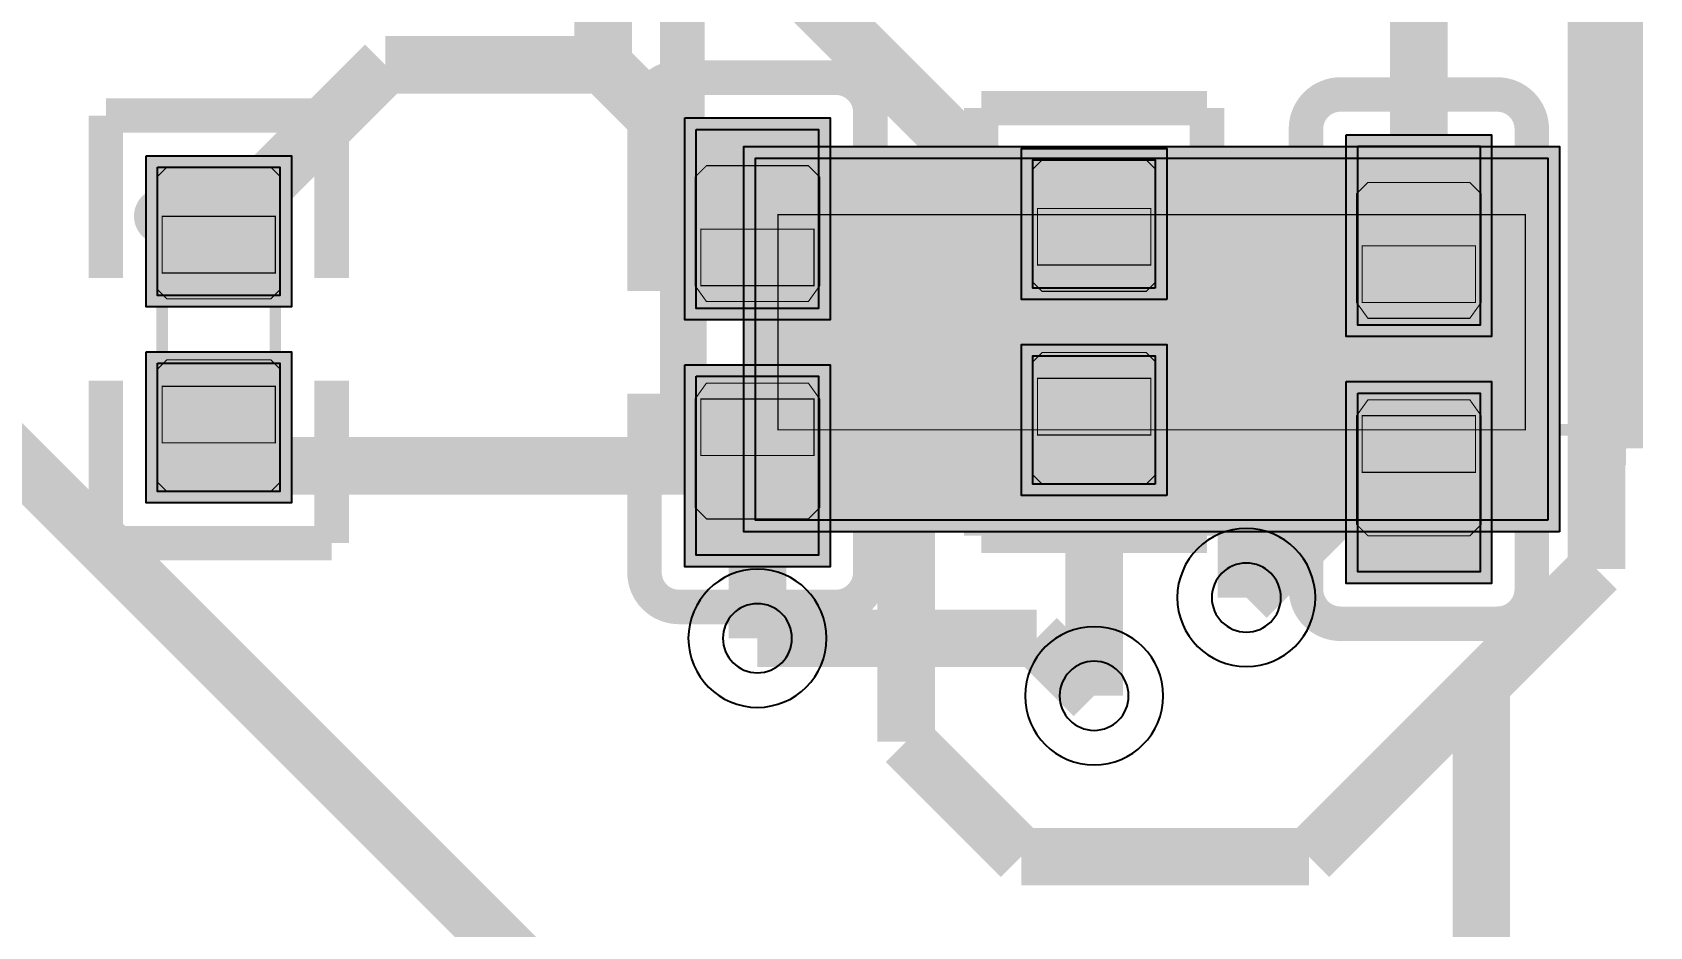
# Model space of a CAD drawing. Header units: millimetres. Extents: x -0.1 to 51.1, y -7.6 to 37.6.
# Drawn here: x 13.02 to 20.16, y 9.43 to 13.38 of the extents above; entities that cross this region are included whole.
import ezdxf

# ---------------------------------------------------------------- set-up
doc = ezdxf.new("R2010")
doc.units = ezdxf.units.MM
doc.header["$MEASUREMENT"] = 0
for name, color, linetype, true_color in [('Bottom-Layer', 7, 'Continuous', 0x0000ff), ('Bottom-Paste-Mask-Layer', 7, 'Continuous', 0x800000), ('Bottom-Silkscreen-Layer', 7, 'Continuous', 0x66cc33), ('Bottom-Solder-Mask-Layer', 7, 'Continuous', 0xaa00ff), ('Component-Marking-Layer', 7, 'Continuous', 0x66ffcc), ('Component-Shape-Layer', 7, 'Continuous', 0x00cccc), ('Hole-Layer', 7, 'Continuous', 0x222222), ('Multi-Layer', 7, 'Continuous', 0xc0c0c0), ('Pin-Soldering-Layer', 7, 'Continuous', 0xcc9999), ('Top-Layer', 7, 'Continuous', 0xff0000), ('Top-Paste-Mask-Layer', 7, 'Continuous', 0x808080), ('Top-Silkscreen-Layer', 7, 'Continuous', 0xffcc00), ('Top-Solder-Mask-Layer', 7, 'Continuous', 0x800080)]:
    doc.layers.add(name, color=color, linetype=linetype, true_color=true_color)

msp = doc.modelspace()

# ---------------------------------------------------------------- hatches: boundary and pattern name
at = {"layer": 'Bottom-Layer'}
msp.add_hatch(color=256, dxfattribs=at).paths.add_polyline_path([(19.7126, 11.2217), (16.2126, 11.2217), (16.2126, 12.8217), (19.7126, 12.8217)])
at = {"layer": 'Bottom-Paste-Mask-Layer'}
msp.add_hatch(color=256, dxfattribs=at).paths.add_polyline_path([(19.7126, 11.2217), (16.2126, 11.2217), (16.2126, 12.8217), (19.7126, 12.8217)])
at = {"layer": 'Bottom-Solder-Mask-Layer'}
msp.add_hatch(color=256, dxfattribs=at).paths.add_polyline_path([(19.7636, 11.1707), (16.1616, 11.1707), (16.1616, 12.8727), (19.7636, 12.8727)])
at = {"layer": 'Component-Marking-Layer'}
for points in [[(13.5331, 12.5649, 1), (13.6531, 12.5649, 1)], [(13.5331, 12.5649, 1), (13.6531, 12.5649, 1)], [(15.9116, 12.5077, 1), (16.0316, 12.5077, 1)], [(15.9116, 12.5077, 1), (16.0316, 12.5077, 1)], [(18.8326, 12.4335, 1), (18.9526, 12.4335, 1)], [(18.8326, 12.4335, 1), (18.9526, 12.4335, 1)], [(15.9026, 11.6216, 1), (16.0225, 11.6216, 1)], [(15.9026, 11.6216, 1), (16.0225, 11.6216, 1)], [(17.8985, 11.5977, 1), (18.0185, 11.5977, 1)], [(17.8985, 11.5977, 1), (18.0185, 11.5977, 1)]]:
    msp.add_hatch(color=256, dxfattribs=at).paths.add_polyline_path(points)
at = {"layer": 'Pin-Soldering-Layer'}
for points in [[(19.6126, 11.6216), (19.6126, 12.5716), (16.3126, 12.5716), (16.3126, 11.6216)], [(19.6126, 11.6216), (19.6126, 12.5716), (16.3126, 12.5716), (16.3126, 11.6216)], [(17.9586, 12.3491), (17.4585, 12.3491), (17.4585, 12.5991), (17.9586, 12.5991)], [(17.9586, 12.3491), (17.4585, 12.3491), (17.4585, 12.5991), (17.9586, 12.5991)], [(14.0931, 12.3139), (13.593, 12.3139), (13.593, 12.5639), (14.0931, 12.5639)], [(14.0931, 12.3139), (13.593, 12.3139), (13.593, 12.5639), (14.0931, 12.5639)], [(15.9716, 12.5077), (16.4717, 12.5077), (16.4717, 12.2577), (15.9716, 12.2577)], [(15.9716, 12.5077), (16.4717, 12.5077), (16.4717, 12.2577), (15.9716, 12.2577)], [(18.8926, 12.4335), (19.3927, 12.4335), (19.3927, 12.1835), (18.8926, 12.1835)], [(18.8926, 12.4335), (19.3927, 12.4335), (19.3927, 12.1835), (18.8926, 12.1835)], [(13.593, 11.8136), (14.0931, 11.8136), (14.0931, 11.5636), (13.593, 11.5636)], [(13.593, 11.8136), (14.0931, 11.8136), (14.0931, 11.5636), (13.593, 11.5636)], [(17.4585, 11.8487), (17.9586, 11.8487), (17.9586, 11.5987), (17.4585, 11.5987)], [(17.4585, 11.8487), (17.9586, 11.8487), (17.9586, 11.5987), (17.4585, 11.5987)], [(15.9716, 11.5077), (16.4717, 11.5077), (16.4717, 11.7577), (15.9716, 11.7577)], [(15.9716, 11.5077), (16.4717, 11.5077), (16.4717, 11.7577), (15.9716, 11.7577)], [(18.8926, 11.4335), (19.3927, 11.4335), (19.3927, 11.6835), (18.8926, 11.6835)], [(18.8926, 11.4335), (19.3927, 11.4335), (19.3927, 11.6835), (18.8926, 11.6835)]]:
    msp.add_hatch(color=256, dxfattribs=at).paths.add_polyline_path(points)
at = {"layer": 'Top-Layer'}
for points in [[(15.9516, 12.9478), (16.4917, 12.9478), (16.4917, 12.1577), (15.9516, 12.1577)], [(18.8727, 12.8736), (19.4127, 12.8736), (19.4127, 12.0836), (18.8727, 12.0836)], [(17.9786, 12.2476), (17.4386, 12.2476), (17.4386, 12.8132), (17.9786, 12.8132)], [(13.573, 12.7807), (14.113, 12.7807), (14.113, 12.215), (13.573, 12.215)], [(17.9786, 11.382), (17.4386, 11.382), (17.4386, 11.9476), (17.9786, 11.9476)], [(13.573, 11.915), (14.113, 11.915), (14.113, 11.3494), (13.573, 11.3494)], [(15.9516, 11.8576), (16.4917, 11.8576), (16.4917, 11.0676), (15.9516, 11.0676)], [(18.8727, 11.7835), (19.4127, 11.7835), (19.4127, 10.9934), (18.8727, 10.9934)]]:
    msp.add_hatch(color=256, dxfattribs=at).paths.add_polyline_path(points)
at = {"layer": 'Top-Paste-Mask-Layer'}
for points in [[(16.4467, 12.1877), (15.9967, 12.1877), (15.9467, 12.2577), (15.9467, 12.7377), (15.9967, 12.7877), (16.4467, 12.7877), (16.4967, 12.7377), (16.4967, 12.2577)], [(16.4467, 12.1877), (15.9967, 12.1877), (15.9467, 12.2577), (15.9467, 12.7377), (15.9967, 12.7877), (16.4467, 12.7877), (16.4967, 12.7377), (16.4967, 12.2577)], [(17.9386, 12.2326), (17.4786, 12.2326), (17.4386, 12.2726), (17.4386, 12.7732), (17.4786, 12.8132), (17.9386, 12.8132), (17.9786, 12.7732), (17.9786, 12.2726)], [(17.9386, 12.2326), (17.4786, 12.2326), (17.4386, 12.2726), (17.4386, 12.7732), (17.4786, 12.8132), (17.9386, 12.8132), (17.9786, 12.7732), (17.9786, 12.2726)], [(13.613, 12.2), (14.073, 12.2), (14.113, 12.24), (14.113, 12.7407), (14.073, 12.7807), (13.613, 12.7807), (13.573, 12.7407), (13.573, 12.24)], [(13.613, 12.2), (14.073, 12.2), (14.113, 12.24), (14.113, 12.7407), (14.073, 12.7807), (13.613, 12.7807), (13.573, 12.7407), (13.573, 12.24)], [(19.3677, 12.1136), (18.9177, 12.1136), (18.8677, 12.1835), (18.8677, 12.6635), (18.9177, 12.7136), (19.3677, 12.7136), (19.4177, 12.6635), (19.4177, 12.1835)], [(19.3677, 12.1136), (18.9177, 12.1136), (18.8677, 12.1835), (18.8677, 12.6635), (18.9177, 12.7136), (19.3677, 12.7136), (19.4177, 12.6635), (19.4177, 12.1835)], [(13.613, 11.93), (14.073, 11.93), (14.113, 11.89), (14.113, 11.3894), (14.073, 11.3494), (13.613, 11.3494), (13.573, 11.3894), (13.573, 11.89)], [(13.613, 11.93), (14.073, 11.93), (14.113, 11.89), (14.113, 11.3894), (14.073, 11.3494), (13.613, 11.3494), (13.573, 11.3894), (13.573, 11.89)], [(17.9386, 11.9626), (17.4786, 11.9626), (17.4386, 11.9226), (17.4386, 11.422), (17.4786, 11.382), (17.9386, 11.382), (17.9786, 11.422), (17.9786, 11.9226)], [(17.9386, 11.9626), (17.4786, 11.9626), (17.4386, 11.9226), (17.4386, 11.422), (17.4786, 11.382), (17.9386, 11.382), (17.9786, 11.422), (17.9786, 11.9226)], [(16.4467, 11.2277), (15.9967, 11.2277), (15.9467, 11.2777), (15.9467, 11.7577), (15.9967, 11.8277), (16.4467, 11.8277), (16.4967, 11.7577), (16.4967, 11.2777)], [(16.4467, 11.2277), (15.9967, 11.2277), (15.9467, 11.2777), (15.9467, 11.7577), (15.9967, 11.8277), (16.4467, 11.8277), (16.4967, 11.7577), (16.4967, 11.2777)], [(19.3677, 11.1535), (18.9177, 11.1535), (18.8677, 11.2035), (18.8677, 11.6835), (18.9177, 11.7535), (19.3677, 11.7535), (19.4177, 11.6835), (19.4177, 11.2035)], [(19.3677, 11.1535), (18.9177, 11.1535), (18.8677, 11.2035), (18.8677, 11.6835), (18.9177, 11.7535), (19.3677, 11.7535), (19.4177, 11.6835), (19.4177, 11.2035)]]:
    msp.add_hatch(color=256, dxfattribs=at).paths.add_polyline_path(points)
at = {"layer": 'Top-Solder-Mask-Layer'}
for points in [[(15.9008, 12.9986), (16.5425, 12.9986), (16.5425, 12.1069), (15.9008, 12.1069)], [(18.0294, 12.1968), (17.3878, 12.1968), (17.3878, 12.864), (18.0294, 12.864)], [(18.8219, 12.9245), (19.4635, 12.9245), (19.4635, 12.0328), (18.8219, 12.0328)], [(13.5222, 12.8315), (14.1638, 12.8315), (14.1638, 12.1642), (13.5222, 12.1642)], [(13.5222, 11.9658), (14.1638, 11.9658), (14.1638, 11.2986), (13.5222, 11.2986)], [(18.0294, 11.3312), (17.3878, 11.3312), (17.3878, 11.9984), (18.0294, 11.9984)], [(15.9008, 11.9084), (16.5425, 11.9084), (16.5425, 11.0168), (15.9008, 11.0168)], [(18.8219, 11.8343), (19.4635, 11.8343), (19.4635, 10.9426), (18.8219, 10.9426)]]:
    msp.add_hatch(color=256, dxfattribs=at).paths.add_polyline_path(points)

# ---------------------------------------------------------------- linework, layer by layer
at = {"layer": 'Bottom-Layer', "const_width": 0.254}
for points in [[(17.9626, 12.0217), (15.6766, 14.3077)], [(18.3807, 11.6036), (17.9626, 12.0217)], [(18.3807, 10.8804), (18.3807, 11.6036)], [(16.2217, 10.7006), (17.4546, 10.7006)], [(17.4546, 10.7006), (17.7086, 10.4466)]]:
    msp.add_lwpolyline(points, dxfattribs=at)
at = {"layer": 'Bottom-Layer'}
msp.add_lwpolyline([(19.7126, 11.2217), (16.2126, 11.2217), (16.2126, 12.8217), (19.7126, 12.8217)], close=True, dxfattribs=at)
at = {"layer": 'Bottom-Paste-Mask-Layer'}
msp.add_lwpolyline([(19.7126, 11.2217), (16.2126, 11.2217), (16.2126, 12.8217), (19.7126, 12.8217)], close=True, dxfattribs=at)
at = {"layer": 'Bottom-Silkscreen-Layer', "const_width": 0.15}
for points in [[(15.8664, 11.5516), (15.8664, 15.7041)], [(15.8664, 11.5516), (15.8664, 15.7041)], [(20.0581, 15.6917), (20.0581, 11.5388)], [(20.0581, 15.6917), (20.0581, 11.5388)], [(16.0726, 11.5516), (15.8664, 11.5516)], [(16.0726, 11.5516), (15.8664, 11.5516)], [(20.0581, 11.5388), (19.8426, 11.5416)], [(20.0581, 11.5388), (19.8426, 11.5416)]]:
    msp.add_lwpolyline(points, dxfattribs=at)
at = {"layer": 'Bottom-Solder-Mask-Layer'}
msp.add_lwpolyline([(19.7636, 11.1707), (16.1616, 11.1707), (16.1616, 12.8727), (19.7636, 12.8727)], close=True, dxfattribs=at)
at = {"layer": 'Component-Marking-Layer', "const_width": 0.129}
for points in [[(13.5331, 12.5649, 1), (13.6531, 12.5649, 1)], [(13.5331, 12.5649, 1), (13.6531, 12.5649, 1)], [(15.9026, 11.6216, 1), (16.0225, 11.6216, 1)], [(15.9026, 11.6216, 1), (16.0225, 11.6216, 1)]]:
    msp.add_lwpolyline(points, format="xyb", close=True, dxfattribs=at)
for points in [[(15.9116, 12.5077, 1), (16.0316, 12.5077), (16.0316, 12.5077, 1), (15.9116, 12.5077)], [(15.9116, 12.5077, 1), (16.0316, 12.5077), (16.0316, 12.5077, 1), (15.9116, 12.5077)], [(18.8326, 12.4335, 1), (18.9526, 12.4335), (18.9526, 12.4335, 1), (18.8326, 12.4335)], [(18.8326, 12.4335, 1), (18.9526, 12.4335), (18.9526, 12.4335, 1), (18.8326, 12.4335)], [(17.8985, 11.5977, 1), (18.0185, 11.5977), (18.0185, 11.5977, 1), (17.8985, 11.5977)], [(17.8985, 11.5977, 1), (18.0185, 11.5977), (18.0185, 11.5977, 1), (17.8985, 11.5977)]]:
    msp.add_lwpolyline(points, format="xyb", dxfattribs=at)
at = {"layer": 'Component-Shape-Layer', "const_width": 0.0508}
for points in [[(15.9626, 11.6216), (19.9626, 11.6216), (19.9626, 15.6216), (15.9626, 15.6216)], [(15.9626, 11.6216), (19.9626, 11.6216), (19.9626, 15.6216), (15.9626, 15.6216)], [(13.593, 12.565), (14.093, 12.565), (14.093, 11.565), (13.593, 11.565)], [(13.593, 12.565), (14.093, 12.565), (14.093, 11.565), (13.593, 11.565)], [(17.9586, 11.5976), (17.4586, 11.5976), (17.4586, 12.5976), (17.9586, 12.5976)], [(17.9586, 11.5976), (17.4586, 11.5976), (17.4586, 12.5976), (17.9586, 12.5976)], [(15.9716, 12.5077), (16.4717, 12.5077), (16.4717, 11.5077), (15.9716, 11.5077)], [(15.9716, 12.5077), (16.4717, 12.5077), (16.4717, 11.5077), (15.9716, 11.5077)], [(18.8926, 12.4335), (19.3927, 12.4335), (19.3927, 11.4335), (18.8926, 11.4335)], [(18.8926, 12.4335), (19.3927, 12.4335), (19.3927, 11.4335), (18.8926, 11.4335)]]:
    msp.add_lwpolyline(points, close=True, dxfattribs=at)
at = {"layer": 'Hole-Layer'}
for points in [[(18.2282, 10.8804, 1), (18.5332, 10.8804, 1)], [(16.0692, 10.7006, 1), (16.3742, 10.7006, 1)], [(17.5561, 10.4466, 1), (17.8611, 10.4466, 1)]]:
    msp.add_lwpolyline(points, format="xyb", close=True, dxfattribs=at)
at = {"layer": 'Multi-Layer'}
for points in [[(18.0757, 10.8804, 1), (18.6857, 10.8804), (18.6857, 10.8804, 1), (18.0757, 10.8804)], [(15.9166, 10.7006, 1), (16.5267, 10.7006), (16.5267, 10.7006, 1), (15.9166, 10.7006)], [(17.4036, 10.4466, 1), (18.0136, 10.4466), (18.0136, 10.4466, 1), (17.4036, 10.4466)]]:
    msp.add_lwpolyline(points, format="xyb", dxfattribs=at)
at = {"layer": 'Pin-Soldering-Layer', "const_width": 0.00508}
for points in [[(19.6126, 11.6216), (19.6126, 12.5716), (16.3126, 12.5716), (16.3126, 11.6216)], [(19.6126, 11.6216), (19.6126, 12.5716), (16.3126, 12.5716), (16.3126, 11.6216)], [(17.9586, 12.3491), (17.4585, 12.3491), (17.4585, 12.5991), (17.9586, 12.5991)], [(17.9586, 12.3491), (17.4585, 12.3491), (17.4585, 12.5991), (17.9586, 12.5991)], [(14.0931, 12.3139), (13.593, 12.3139), (13.593, 12.5639), (14.0931, 12.5639)], [(14.0931, 12.3139), (13.593, 12.3139), (13.593, 12.5639), (14.0931, 12.5639)], [(15.9716, 12.5077), (16.4717, 12.5077), (16.4717, 12.2577), (15.9716, 12.2577)], [(15.9716, 12.5077), (16.4717, 12.5077), (16.4717, 12.2577), (15.9716, 12.2577)], [(18.8926, 12.4335), (19.3927, 12.4335), (19.3927, 12.1835), (18.8926, 12.1835)], [(18.8926, 12.4335), (19.3927, 12.4335), (19.3927, 12.1835), (18.8926, 12.1835)], [(13.593, 11.8136), (14.0931, 11.8136), (14.0931, 11.5636), (13.593, 11.5636)], [(13.593, 11.8136), (14.0931, 11.8136), (14.0931, 11.5636), (13.593, 11.5636)], [(17.4585, 11.8487), (17.9586, 11.8487), (17.9586, 11.5987), (17.4585, 11.5987)], [(17.4585, 11.8487), (17.9586, 11.8487), (17.9586, 11.5987), (17.4585, 11.5987)], [(15.9716, 11.5077), (16.4717, 11.5077), (16.4717, 11.7577), (15.9716, 11.7577)], [(15.9716, 11.5077), (16.4717, 11.5077), (16.4717, 11.7577), (15.9716, 11.7577)], [(18.8926, 11.4335), (19.3927, 11.4335), (19.3927, 11.6835), (18.8926, 11.6835)], [(18.8926, 11.4335), (19.3927, 11.4335), (19.3927, 11.6835), (18.8926, 11.6835)]]:
    msp.add_lwpolyline(points, close=True, dxfattribs=at)
at = {"layer": 'Top-Layer', "const_width": 0.254}
for points in [[(19.9268, 18.6264), (19.9268, 11.0064)], [(15.5409, 13.2335), (15.5409, 14.1296)], [(19.1427, 12.4786), (19.1427, 13.8934)], [(11.0141, 13.4327), (21.6529, 2.794)], [(14.5787, 13.2335), (13.843, 12.4978)], [(15.5409, 13.2335), (14.5787, 13.2335)], [(16.2217, 12.5528), (15.5409, 13.2335)], [(16.8788, 12.0224), (17.3868, 12.5304)], [(17.3868, 12.5304), (17.7086, 12.5304)], [(16.8788, 10.2444), (16.8788, 12.0224)], [(17.7086, 10.4466), (17.7086, 11.6648)], [(14.0126, 11.4626), (13.843, 11.6322)], [(16.2217, 11.4626), (14.0126, 11.4626)], [(16.2217, 11.4626), (16.2217, 10.7006)], [(18.8887, 11.3884), (18.3807, 10.8804)], [(19.1427, 11.3884), (18.8887, 11.3884)], [(19.9268, 11.0064), (19.4188, 10.4984)], [(19.4188, 10.4984), (18.6568, 9.7364)], [(19.4188, 10.4984), (19.4188, 9.2284)], [(17.3868, 9.7364), (16.8788, 10.2444)], [(18.6568, 9.7364), (17.3868, 9.7364)]]:
    msp.add_lwpolyline(points, dxfattribs=at)
at = {"layer": 'Top-Layer'}
for points in [[(15.9516, 12.9478), (16.4917, 12.9478), (16.4917, 12.1577), (15.9516, 12.1577)], [(18.8727, 12.8736), (19.4127, 12.8736), (19.4127, 12.0836), (18.8727, 12.0836)], [(17.9786, 12.2476), (17.4386, 12.2476), (17.4386, 12.8132), (17.9786, 12.8132)], [(13.573, 12.7807), (14.113, 12.7807), (14.113, 12.215), (13.573, 12.215)], [(17.9786, 11.382), (17.4386, 11.382), (17.4386, 11.9476), (17.9786, 11.9476)], [(13.573, 11.915), (14.113, 11.915), (14.113, 11.3494), (13.573, 11.3494)], [(15.9516, 11.8576), (16.4917, 11.8576), (16.4917, 11.0676), (15.9516, 11.0676)], [(18.8727, 11.7835), (19.4127, 11.7835), (19.4127, 10.9934), (18.8727, 10.9934)]]:
    msp.add_lwpolyline(points, close=True, dxfattribs=at)
at = {"layer": 'Top-Paste-Mask-Layer', "const_width": 0.00508}
for points in [[(16.4467, 12.1877), (15.9967, 12.1877), (15.9467, 12.2577), (15.9467, 12.7377), (15.9967, 12.7877), (16.4467, 12.7877), (16.4967, 12.7377), (16.4967, 12.2577)], [(16.4467, 12.1877), (15.9967, 12.1877), (15.9467, 12.2577), (15.9467, 12.7377), (15.9967, 12.7877), (16.4467, 12.7877), (16.4967, 12.7377), (16.4967, 12.2577)], [(17.9386, 12.2326), (17.4786, 12.2326), (17.4386, 12.2726), (17.4386, 12.7732), (17.4786, 12.8132), (17.9386, 12.8132), (17.9786, 12.7732), (17.9786, 12.2726)], [(17.9386, 12.2326), (17.4786, 12.2326), (17.4386, 12.2726), (17.4386, 12.7732), (17.4786, 12.8132), (17.9386, 12.8132), (17.9786, 12.7732), (17.9786, 12.2726)], [(13.613, 12.2), (14.073, 12.2), (14.113, 12.24), (14.113, 12.7407), (14.073, 12.7807), (13.613, 12.7807), (13.573, 12.7407), (13.573, 12.24)], [(13.613, 12.2), (14.073, 12.2), (14.113, 12.24), (14.113, 12.7407), (14.073, 12.7807), (13.613, 12.7807), (13.573, 12.7407), (13.573, 12.24)], [(19.3677, 12.1136), (18.9177, 12.1136), (18.8677, 12.1835), (18.8677, 12.6635), (18.9177, 12.7136), (19.3677, 12.7136), (19.4177, 12.6635), (19.4177, 12.1835)], [(19.3677, 12.1136), (18.9177, 12.1136), (18.8677, 12.1835), (18.8677, 12.6635), (18.9177, 12.7136), (19.3677, 12.7136), (19.4177, 12.6635), (19.4177, 12.1835)], [(13.613, 11.93), (14.073, 11.93), (14.113, 11.89), (14.113, 11.3894), (14.073, 11.3494), (13.613, 11.3494), (13.573, 11.3894), (13.573, 11.89)], [(13.613, 11.93), (14.073, 11.93), (14.113, 11.89), (14.113, 11.3894), (14.073, 11.3494), (13.613, 11.3494), (13.573, 11.3894), (13.573, 11.89)], [(17.9386, 11.9626), (17.4786, 11.9626), (17.4386, 11.9226), (17.4386, 11.422), (17.4786, 11.382), (17.9386, 11.382), (17.9786, 11.422), (17.9786, 11.9226)], [(17.9386, 11.9626), (17.4786, 11.9626), (17.4386, 11.9226), (17.4386, 11.422), (17.4786, 11.382), (17.9386, 11.382), (17.9786, 11.422), (17.9786, 11.9226)], [(16.4467, 11.2277), (15.9967, 11.2277), (15.9467, 11.2777), (15.9467, 11.7577), (15.9967, 11.8277), (16.4467, 11.8277), (16.4967, 11.7577), (16.4967, 11.2777)], [(16.4467, 11.2277), (15.9967, 11.2277), (15.9467, 11.2777), (15.9467, 11.7577), (15.9967, 11.8277), (16.4467, 11.8277), (16.4967, 11.7577), (16.4967, 11.2777)], [(19.3677, 11.1535), (18.9177, 11.1535), (18.8677, 11.2035), (18.8677, 11.6835), (18.9177, 11.7535), (19.3677, 11.7535), (19.4177, 11.6835), (19.4177, 11.2035)], [(19.3677, 11.1535), (18.9177, 11.1535), (18.8677, 11.2035), (18.8677, 11.6835), (18.9177, 11.7535), (19.3677, 11.7535), (19.4177, 11.6835), (19.4177, 11.2035)]]:
    msp.add_lwpolyline(points, close=True, dxfattribs=at)
at = {"layer": 'Top-Silkscreen-Layer', "const_width": 0.1524}
for points in [[(15.723, 13.024, -0.414), (15.8754, 13.1764)], [(15.723, 13.024, -0.414), (15.8754, 13.1764)], [(16.5679, 13.1764, -0.414), (16.7203, 13.024)], [(16.5679, 13.1764, -0.414), (16.7203, 13.024)], [(18.6441, 12.9498, -0.414), (18.7965, 13.1022)], [(18.6441, 12.9498, -0.414), (18.7965, 13.1022)], [(19.4889, 13.1022, -0.414), (19.6413, 12.9498)], [(19.4889, 13.1022, -0.414), (19.6413, 12.9498)], [(15.723, 10.9914, 0.414), (15.8754, 10.839)], [(15.723, 10.9914, 0.414), (15.8754, 10.839)], [(16.5679, 10.839, 0.414), (16.7203, 10.9914)], [(16.5679, 10.839, 0.414), (16.7203, 10.9914)], [(18.6441, 10.9172, 0.414), (18.7965, 10.7648)], [(18.6441, 10.9172, 0.414), (18.7965, 10.7648)], [(19.4889, 10.7648, 0.414), (19.6413, 10.9172)], [(19.4889, 10.7648, 0.414), (19.6413, 10.9172)]]:
    msp.add_lwpolyline(points, format="xyb", dxfattribs=at)
for points in [[(15.8754, 13.1764), (16.5679, 13.1764)], [(15.8754, 13.1764), (16.5679, 13.1764)], [(18.7965, 13.1022), (19.4889, 13.1022)], [(18.7965, 13.1022), (19.4889, 13.1022)], [(13.3444, 12.2912), (13.3444, 13.0093)], [(13.3444, 13.0093), (14.3416, 13.0093)], [(13.3444, 12.2912), (13.3444, 13.0093)], [(13.3444, 13.0093), (14.3416, 13.0093)], [(14.3416, 13.0093), (14.3416, 12.2912)], [(14.3416, 13.0093), (14.3416, 12.2912)], [(15.723, 12.2339), (15.723, 13.024)], [(15.723, 12.2339), (15.723, 13.024)], [(16.7203, 13.024), (16.7203, 12.2339)], [(16.7203, 13.024), (16.7203, 12.2339)], [(18.2072, 13.0418), (17.21, 13.0418)], [(17.21, 13.0418), (17.21, 12.3238)], [(18.2072, 13.0418), (17.21, 13.0418)], [(17.21, 13.0418), (17.21, 12.3238)], [(18.2072, 12.3238), (18.2072, 13.0418)], [(18.2072, 12.3238), (18.2072, 13.0418)], [(18.6441, 12.1597), (18.6441, 12.9498)], [(18.6441, 12.1597), (18.6441, 12.9498)], [(19.6413, 12.9498), (19.6413, 12.1597)], [(19.6413, 12.9498), (19.6413, 12.1597)], [(17.21, 11.1534), (17.21, 11.8714)], [(17.21, 11.1534), (17.21, 11.8714)], [(18.2072, 11.8714), (18.2072, 11.1534)], [(18.2072, 11.8714), (18.2072, 11.1534)], [(13.3444, 11.8388), (13.3444, 11.1208)], [(13.3444, 11.8388), (13.3444, 11.1208)], [(14.3416, 11.1208), (14.3416, 11.8388)], [(14.3416, 11.1208), (14.3416, 11.8388)], [(15.723, 11.7815), (15.723, 10.9914)], [(15.723, 11.7815), (15.723, 10.9914)], [(16.7203, 10.9914), (16.7203, 11.7815)], [(16.7203, 10.9914), (16.7203, 11.7815)], [(18.6441, 11.7073), (18.6441, 10.9172)], [(18.6441, 11.7073), (18.6441, 10.9172)], [(19.6413, 10.9172), (19.6413, 11.7073)], [(19.6413, 10.9172), (19.6413, 11.7073)], [(18.2072, 11.1534), (17.21, 11.1534)], [(18.2072, 11.1534), (17.21, 11.1534)], [(13.3444, 11.1208), (14.3416, 11.1208)], [(13.3444, 11.1208), (14.3416, 11.1208)], [(15.8754, 10.839), (16.5679, 10.839)], [(15.8754, 10.839), (16.5679, 10.839)], [(18.7965, 10.7648), (19.4889, 10.7648)], [(18.7965, 10.7648), (19.4889, 10.7648)]]:
    msp.add_lwpolyline(points, dxfattribs=at)
at = {"layer": 'Top-Solder-Mask-Layer'}
for points in [[(15.9008, 12.9986), (16.5425, 12.9986), (16.5425, 12.1069), (15.9008, 12.1069)], [(18.0294, 12.1968), (17.3878, 12.1968), (17.3878, 12.864), (18.0294, 12.864)], [(18.8219, 12.9245), (19.4635, 12.9245), (19.4635, 12.0328), (18.8219, 12.0328)], [(13.5222, 12.8315), (14.1638, 12.8315), (14.1638, 12.1642), (13.5222, 12.1642)], [(13.5222, 11.9658), (14.1638, 11.9658), (14.1638, 11.2986), (13.5222, 11.2986)], [(18.0294, 11.3312), (17.3878, 11.3312), (17.3878, 11.9984), (18.0294, 11.9984)], [(15.9008, 11.9084), (16.5425, 11.9084), (16.5425, 11.0168), (15.9008, 11.0168)], [(18.8219, 11.8343), (19.4635, 11.8343), (19.4635, 10.9426), (18.8219, 10.9426)]]:
    msp.add_lwpolyline(points, close=True, dxfattribs=at)

doc.saveas('drawing.dxf')
